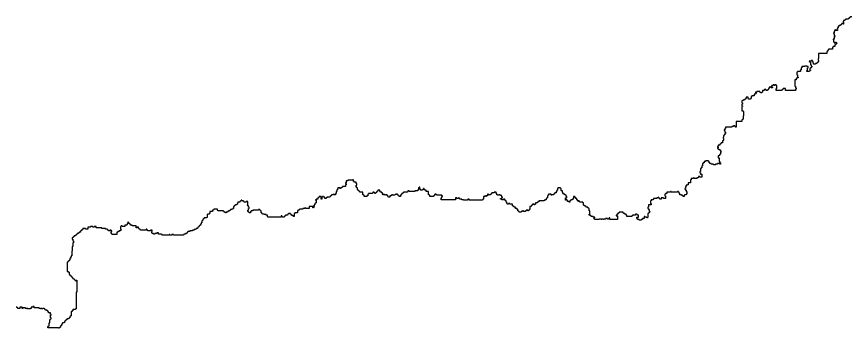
# Model space of a CAD drawing. Header units: inches. Extents: x -98695 to 376223, y 1122520 to 1501782.
# Drawn here: x 211470 to 252658, y 1156328 to 1171720 of the extents above; entities that cross this region are included whole.
import ezdxf

# ---------------------------------------------------------------- set-up
doc = ezdxf.new("R2010")
doc.units = ezdxf.units.IN
doc.header["$MEASUREMENT"] = 0
doc.layers.add('subs1', color=7, linetype='Continuous', true_color=0xc8dcf7)

msp = doc.modelspace()

# ---------------------------------------------------------------- linework, layer by layer
at = {"layer": 'subs1'}
msp.add_polyline3d([(252681, 1171720, 0), (252620, 1171720, 0), (252620, 1171690, 0), (252589, 1171690, 0), (252589, 1171659, 0), (252558, 1171659, 0), (252558, 1171628, 0), (252496, 1171628, 0), (252496, 1171597, 0), (252373, 1171597, 0), (252373, 1171566, 0), (252342, 1171566, 0), (252342, 1171535, 0), (252280, 1171535, 0), (252280, 1171504, 0), (252250, 1171504, 0), (252250, 1171443, 0), (252280, 1171443, 0), (252280, 1171350, 0), (252250, 1171350, 0), (252250, 1171381, 0), (252188, 1171381, 0), (252188, 1171350, 0), (252157, 1171350, 0), (252157, 1171319, 0), (252126, 1171319, 0), (252126, 1171289, 0), (252065, 1171289, 0), (252065, 1171258, 0), (252003, 1171258, 0), (252003, 1171165, 0), (251972, 1171165, 0), (251972, 1171103, 0), (251941, 1171103, 0), (251941, 1171073, 0), (251972, 1171073, 0), (251972, 1171042, 0), (251879, 1171042, 0), (251879, 1171073, 0), (251849, 1171073, 0), (251849, 1171011, 0), (251818, 1171011, 0), (251818, 1170918, 0), (251787, 1170918, 0), (251787, 1170887, 0), (251818, 1170887, 0), (251818, 1170795, 0), (251849, 1170795, 0), (251849, 1170764, 0), (251818, 1170764, 0), (251818, 1170733, 0), (251849, 1170733, 0), (251849, 1170702, 0), (251818, 1170702, 0), (251818, 1170610, 0), (251756, 1170610, 0), (251756, 1170579, 0), (251787, 1170579, 0), (251787, 1170486, 0), (251818, 1170486, 0), (251818, 1170425, 0), (251879, 1170425, 0), (251879, 1170456, 0), (251910, 1170456, 0), (251910, 1170425, 0), (251941, 1170425, 0), (251941, 1170394, 0), (251910, 1170394, 0), (251910, 1170363, 0), (251879, 1170363, 0), (251879, 1170332, 0), (251849, 1170332, 0), (251849, 1170240, 0), (251756, 1170240, 0), (251756, 1170209, 0), (251725, 1170209, 0), (251725, 1170116, 0), (251540, 1170116, 0), (251540, 1170085, 0), (251509, 1170085, 0), (251509, 1170055, 0), (251478, 1170055, 0), (251478, 1169993, 0), (251448, 1169993, 0), (251448, 1169900, 0), (251047, 1169900, 0), (251047, 1169654, 0), (251016, 1169654, 0), (251016, 1169561, 0), (251047, 1169561, 0), (251047, 1169499, 0), (251016, 1169499, 0), (251016, 1169469, 0), (250985, 1169469, 0), (250985, 1169438, 0), (250954, 1169438, 0), (250954, 1169407, 0), (250892, 1169407, 0), (250892, 1169376, 0), (250800, 1169376, 0), (250800, 1169438, 0), (250769, 1169438, 0), (250769, 1169499, 0), (250738, 1169499, 0), (250738, 1169561, 0), (250676, 1169561, 0), (250676, 1169530, 0), (250584, 1169530, 0), (250584, 1169499, 0), (250615, 1169499, 0), (250615, 1169469, 0), (250646, 1169469, 0), (250646, 1169345, 0), (250676, 1169345, 0), (250676, 1169283, 0), (250707, 1169283, 0), (250707, 1169222, 0), (250676, 1169222, 0), (250676, 1169191, 0), (250646, 1169191, 0), (250646, 1169160, 0), (250615, 1169160, 0), (250615, 1169098, 0), (250646, 1169098, 0), (250646, 1169068, 0), (250615, 1169068, 0), (250615, 1169037, 0), (250584, 1169037, 0), (250584, 1169006, 0), (250461, 1169006, 0), (250461, 1169068, 0), (250491, 1169068, 0), (250491, 1169191, 0), (250522, 1169191, 0), (250522, 1169253, 0), (250461, 1169253, 0), (250461, 1169283, 0), (250368, 1169283, 0), (250368, 1169253, 0), (250214, 1169253, 0), (250214, 1169191, 0), (250183, 1169191, 0), (250183, 1169098, 0), (250152, 1169098, 0), (250152, 1169006, 0), (249998, 1169006, 0), (249998, 1168975, 0), (249967, 1168975, 0), (249967, 1168852, 0), (249998, 1168852, 0), (249998, 1168728, 0), (250029, 1168728, 0), (250029, 1168697, 0), (249967, 1168697, 0), (249967, 1168667, 0), (249936, 1168667, 0), (249936, 1168605, 0), (249874, 1168605, 0), (249874, 1168296, 0), (249905, 1168296, 0), (249905, 1168204, 0), (249936, 1168204, 0), (249936, 1168142, 0), (249905, 1168142, 0), (249905, 1168080, 0), (249412, 1168080, 0), (249412, 1168173, 0), (249288, 1168173, 0), (249288, 1168142, 0), (249257, 1168142, 0), (249257, 1168111, 0), (249227, 1168111, 0), (249227, 1168080, 0), (248949, 1168080, 0), (248949, 1168173, 0), (248980, 1168173, 0), (248980, 1168327, 0), (248949, 1168327, 0), (248949, 1168358, 0), (248887, 1168358, 0), (248887, 1168327, 0), (248856, 1168327, 0), (248856, 1168358, 0), (248795, 1168358, 0), (248795, 1168327, 0), (248733, 1168327, 0), (248733, 1168296, 0), (248702, 1168296, 0), (248702, 1168266, 0), (248733, 1168266, 0), (248733, 1168235, 0), (248764, 1168235, 0), (248764, 1168204, 0), (248702, 1168204, 0), (248702, 1168235, 0), (248610, 1168235, 0), (248610, 1168173, 0), (248579, 1168173, 0), (248579, 1168142, 0), (248548, 1168142, 0), (248548, 1168111, 0), (248517, 1168111, 0), (248517, 1168080, 0), (248455, 1168080, 0), (248455, 1168111, 0), (248425, 1168111, 0), (248425, 1168142, 0), (248394, 1168142, 0), (248394, 1168111, 0), (248363, 1168111, 0), (248363, 1168080, 0), (248270, 1168080, 0), (248270, 1167988, 0), (248240, 1167988, 0), (248240, 1167957, 0), (248178, 1167957, 0), (248178, 1167988, 0), (248147, 1167988, 0), (248147, 1168019, 0), (247993, 1168019, 0), (247993, 1167988, 0), (247931, 1167988, 0), (247931, 1167957, 0), (247962, 1167957, 0), (247962, 1167926, 0), (247931, 1167926, 0), (247931, 1167895, 0), (247869, 1167895, 0), (247869, 1167803, 0), (247746, 1167803, 0), (247746, 1167772, 0), (247715, 1167772, 0), (247715, 1167679, 0), (247684, 1167679, 0), (247684, 1167649, 0), (247592, 1167649, 0), (247592, 1167679, 0), (247561, 1167679, 0), (247561, 1167741, 0), (247468, 1167741, 0), (247468, 1167679, 0), (247438, 1167679, 0), (247438, 1167649, 0), (247407, 1167649, 0), (247407, 1167618, 0), (247345, 1167618, 0), (247345, 1167587, 0), (247283, 1167587, 0), (247283, 1167556, 0), (247252, 1167556, 0), (247252, 1167463, 0), (247283, 1167463, 0), (247283, 1167402, 0), (247252, 1167402, 0), (247252, 1167309, 0), (247283, 1167309, 0), (247283, 1167278, 0), (247252, 1167278, 0), (247252, 1167062, 0), (247314, 1167062, 0), (247314, 1167032, 0), (247345, 1167032, 0), (247345, 1166816, 0), (247314, 1166816, 0), (247314, 1166661, 0), (247283, 1166661, 0), (247283, 1166631, 0), (247252, 1166631, 0), (247252, 1166538, 0), (246975, 1166538, 0), (246975, 1166260, 0), (246944, 1166260, 0), (246944, 1166291, 0), (246913, 1166291, 0), (246913, 1166322, 0), (246851, 1166322, 0), (246851, 1166291, 0), (246759, 1166291, 0), (246759, 1166260, 0), (246450, 1166260, 0), (246450, 1166199, 0), (246420, 1166199, 0), (246420, 1166137, 0), (246389, 1166137, 0), (246389, 1166106, 0), (246420, 1166106, 0), (246420, 1166014, 0), (246450, 1166014, 0), (246450, 1165952, 0), (246420, 1165952, 0), (246420, 1165890, 0), (246389, 1165890, 0), (246389, 1165859, 0), (246358, 1165859, 0), (246358, 1165767, 0), (246327, 1165767, 0), (246327, 1165705, 0), (246358, 1165705, 0), (246358, 1165613, 0), (246327, 1165613, 0), (246327, 1165582, 0), (246296, 1165582, 0), (246296, 1165489, 0), (246235, 1165489, 0), (246235, 1165458, 0), (246204, 1165458, 0), (246204, 1165428, 0), (246173, 1165428, 0), (246173, 1165366, 0), (246080, 1165366, 0), (246080, 1165304, 0), (246049, 1165304, 0), (246049, 1165273, 0), (246080, 1165273, 0), (246080, 1165243, 0), (246049, 1165243, 0), (246049, 1165212, 0), (246080, 1165212, 0), (246080, 1165181, 0), (246142, 1165181, 0), (246142, 1165150, 0), (246204, 1165150, 0), (246204, 1165057, 0), (246235, 1165057, 0), (246235, 1165027, 0), (246204, 1165027, 0), (246204, 1164934, 0), (246173, 1164934, 0), (246173, 1164872, 0), (246142, 1164872, 0), (246142, 1164842, 0), (246080, 1164842, 0), (246080, 1164749, 0), (246142, 1164749, 0), (246142, 1164564, 0), (246173, 1164564, 0), (246173, 1164502, 0), (246204, 1164502, 0), (246204, 1164441, 0), (246173, 1164441, 0), (246173, 1164471, 0), (246049, 1164471, 0), (246049, 1164441, 0), (245957, 1164441, 0), (245957, 1164410, 0), (245864, 1164410, 0), (245864, 1164441, 0), (245741, 1164441, 0), (245741, 1164471, 0), (245679, 1164471, 0), (245679, 1164502, 0), (245648, 1164502, 0), (245648, 1164564, 0), (245618, 1164564, 0), (245618, 1164595, 0), (245463, 1164595, 0), (245463, 1164564, 0), (245402, 1164564, 0), (245402, 1164502, 0), (245340, 1164502, 0), (245340, 1164471, 0), (245309, 1164471, 0), (245309, 1164348, 0), (245278, 1164348, 0), (245278, 1164255, 0), (245247, 1164255, 0), (245247, 1164225, 0), (245217, 1164225, 0), (245217, 1164070, 0), (245186, 1164070, 0), (245186, 1164009, 0), (245217, 1164009, 0), (245217, 1163947, 0), (245278, 1163947, 0), (245278, 1163793, 0), (245186, 1163793, 0), (245186, 1163824, 0), (245124, 1163824, 0), (245124, 1163793, 0), (245093, 1163793, 0), (245093, 1163762, 0), (245031, 1163762, 0), (245031, 1163731, 0), (244908, 1163731, 0), (244908, 1163762, 0), (244877, 1163762, 0), (244877, 1163731, 0), (244754, 1163731, 0), (244754, 1163669, 0), (244723, 1163669, 0), (244723, 1163515, 0), (244600, 1163515, 0), (244600, 1163423, 0), (244569, 1163423, 0), (244569, 1163392, 0), (244507, 1163392, 0), (244507, 1163330, 0), (244476, 1163330, 0), (244476, 1163237, 0), (244445, 1163237, 0), (244445, 1163207, 0), (244476, 1163207, 0), (244476, 1163145, 0), (244507, 1163145, 0), (244507, 1163083, 0), (244538, 1163083, 0), (244538, 1162960, 0), (244507, 1162960, 0), (244507, 1162929, 0), (244445, 1162929, 0), (244445, 1162898, 0), (244415, 1162898, 0), (244415, 1162836, 0), (244353, 1162836, 0), (244353, 1162867, 0), (244322, 1162867, 0), (244322, 1162898, 0), (244260, 1162898, 0), (244260, 1162929, 0), (244199, 1162929, 0), (244199, 1162991, 0), (244168, 1162991, 0), (244168, 1163052, 0), (244137, 1163052, 0), (244137, 1163083, 0), (244075, 1163083, 0), (244075, 1163052, 0), (243767, 1163052, 0), (243767, 1163083, 0), (243736, 1163083, 0), (243736, 1163052, 0), (243551, 1163052, 0), (243551, 1162991, 0), (243489, 1162991, 0), (243489, 1162960, 0), (243458, 1162960, 0), (243458, 1162867, 0), (243489, 1162867, 0), (243489, 1162744, 0), (243397, 1162744, 0), (243397, 1162775, 0), (243273, 1162775, 0), (243273, 1162713, 0), (243212, 1162713, 0), (243212, 1162744, 0), (243181, 1162744, 0), (243181, 1162775, 0), (243150, 1162775, 0), (243150, 1162806, 0), (243119, 1162806, 0), (243119, 1162775, 0), (243057, 1162775, 0), (243057, 1162744, 0), (242903, 1162744, 0), (242903, 1162713, 0), (242872, 1162713, 0), (242872, 1162682, 0), (242780, 1162682, 0), (242780, 1162621, 0), (242749, 1162621, 0), (242749, 1162497, 0), (242780, 1162497, 0), (242780, 1162435, 0), (242656, 1162435, 0), (242656, 1162312, 0), (242625, 1162312, 0), (242625, 1162250, 0), (242656, 1162250, 0), (242656, 1162189, 0), (242687, 1162189, 0), (242687, 1162096, 0), (242718, 1162096, 0), (242718, 1162065, 0), (242687, 1162065, 0), (242687, 1162034, 0), (242656, 1162034, 0), (242656, 1162004, 0), (242625, 1162004, 0), (242625, 1161819, 0), (242595, 1161819, 0), (242595, 1161788, 0), (242564, 1161788, 0), (242564, 1161819, 0), (242471, 1161819, 0), (242471, 1161849, 0), (242440, 1161849, 0), (242440, 1161757, 0), (242348, 1161757, 0), (242348, 1161695, 0), (242286, 1161695, 0), (242286, 1161664, 0), (242194, 1161664, 0), (242194, 1161695, 0), (242101, 1161695, 0), (242101, 1161757, 0), (242070, 1161757, 0), (242070, 1161819, 0), (242163, 1161819, 0), (242163, 1161911, 0), (242101, 1161911, 0), (242101, 1161942, 0), (242070, 1161942, 0), (242070, 1161973, 0), (242008, 1161973, 0), (242008, 1161911, 0), (241854, 1161911, 0), (241854, 1161880, 0), (241823, 1161880, 0), (241823, 1161849, 0), (241577, 1161849, 0), (241577, 1161911, 0), (241546, 1161911, 0), (241546, 1161973, 0), (241484, 1161973, 0), (241484, 1162004, 0), (241422, 1162004, 0), (241422, 1162034, 0), (241392, 1162034, 0), (241392, 1162065, 0), (241206, 1162065, 0), (241206, 1162034, 0), (241176, 1162034, 0), (241176, 1162004, 0), (241114, 1162004, 0), (241114, 1161942, 0), (241083, 1161942, 0), (241083, 1161911, 0), (241052, 1161911, 0), (241052, 1161880, 0), (241114, 1161880, 0), (241114, 1161695, 0), (240744, 1161695, 0), (240744, 1161788, 0), (240713, 1161788, 0), (240713, 1161757, 0), (240682, 1161757, 0), (240682, 1161726, 0), (240620, 1161726, 0), (240620, 1161757, 0), (240528, 1161757, 0), (240528, 1161726, 0), (240466, 1161726, 0), (240466, 1161695, 0), (240435, 1161695, 0), (240435, 1161726, 0), (240343, 1161726, 0), (240343, 1161695, 0), (240312, 1161695, 0), (240312, 1161726, 0), (240219, 1161726, 0), (240219, 1161695, 0), (240003, 1161695, 0), (240003, 1161726, 0), (239973, 1161726, 0), (239973, 1161788, 0), (240003, 1161788, 0), (240003, 1161819, 0), (239911, 1161819, 0), (239911, 1161849, 0), (239818, 1161849, 0), (239818, 1161880, 0), (239788, 1161880, 0), (239788, 1161911, 0), (239726, 1161911, 0), (239726, 1161973, 0), (239757, 1161973, 0), (239757, 1162127, 0), (239726, 1162127, 0), (239726, 1162250, 0), (239695, 1162250, 0), (239695, 1162281, 0), (239664, 1162281, 0), (239664, 1162312, 0), (239572, 1162312, 0), (239572, 1162343, 0), (239541, 1162343, 0), (239541, 1162374, 0), (239479, 1162374, 0), (239479, 1162405, 0), (239448, 1162405, 0), (239448, 1162528, 0), (239417, 1162528, 0), (239417, 1162559, 0), (239263, 1162559, 0), (239263, 1162590, 0), (239232, 1162590, 0), (239232, 1162621, 0), (239201, 1162621, 0), (239201, 1162590, 0), (239171, 1162590, 0), (239171, 1162621, 0), (239140, 1162621, 0), (239140, 1162682, 0), (239109, 1162682, 0), (239109, 1162744, 0), (239047, 1162744, 0), (239047, 1162806, 0), (239016, 1162806, 0), (239016, 1162836, 0), (238955, 1162836, 0), (238955, 1162775, 0), (238924, 1162775, 0), (238924, 1162713, 0), (238893, 1162713, 0), (238893, 1162682, 0), (238831, 1162682, 0), (238831, 1162651, 0), (238800, 1162651, 0), (238800, 1162621, 0), (238770, 1162621, 0), (238770, 1162559, 0), (238739, 1162559, 0), (238739, 1162590, 0), (238646, 1162590, 0), (238646, 1162651, 0), (238615, 1162651, 0), (238615, 1162682, 0), (238584, 1162682, 0), (238584, 1162651, 0), (238554, 1162651, 0), (238554, 1162775, 0), (238615, 1162775, 0), (238615, 1162836, 0), (238584, 1162836, 0), (238584, 1162898, 0), (238554, 1162898, 0), (238554, 1162929, 0), (238523, 1162929, 0), (238523, 1162960, 0), (238461, 1162960, 0), (238461, 1162991, 0), (238430, 1162991, 0), (238430, 1163052, 0), (238399, 1163052, 0), (238399, 1163114, 0), (238338, 1163114, 0), (238338, 1163237, 0), (238307, 1163237, 0), (238307, 1163268, 0), (238183, 1163268, 0), (238183, 1163237, 0), (238153, 1163237, 0), (238153, 1163145, 0), (238122, 1163145, 0), (238122, 1163083, 0), (238091, 1163083, 0), (238091, 1163022, 0), (238029, 1163022, 0), (238029, 1162991, 0), (237998, 1162991, 0), (237998, 1162960, 0), (237968, 1162960, 0), (237968, 1162929, 0), (237875, 1162929, 0), (237875, 1162898, 0), (237844, 1162898, 0), (237844, 1162960, 0), (237721, 1162960, 0), (237721, 1162898, 0), (237690, 1162898, 0), (237690, 1162867, 0), (237659, 1162867, 0), (237659, 1162775, 0), (237628, 1162775, 0), (237628, 1162744, 0), (237597, 1162744, 0), (237597, 1162682, 0), (237567, 1162682, 0), (237567, 1162651, 0), (237505, 1162651, 0), (237505, 1162621, 0), (237258, 1162621, 0), (237258, 1162590, 0), (237196, 1162590, 0), (237196, 1162559, 0), (237166, 1162559, 0), (237166, 1162528, 0), (237073, 1162528, 0), (237073, 1162466, 0), (237042, 1162466, 0), (237042, 1162435, 0), (237011, 1162435, 0), (237011, 1162466, 0), (236919, 1162466, 0), (236919, 1162435, 0), (236888, 1162435, 0), (236888, 1162374, 0), (236857, 1162374, 0), (236857, 1162343, 0), (236795, 1162343, 0), (236795, 1162189, 0), (236765, 1162189, 0), (236765, 1162158, 0), (236734, 1162158, 0), (236734, 1162127, 0), (236703, 1162127, 0), (236703, 1162158, 0), (236610, 1162158, 0), (236610, 1162127, 0), (236579, 1162127, 0), (236579, 1162096, 0), (236487, 1162096, 0), (236487, 1162127, 0), (236425, 1162127, 0), (236425, 1162096, 0), (236364, 1162096, 0), (236364, 1162065, 0), (236271, 1162065, 0), (236271, 1162096, 0), (236240, 1162096, 0), (236240, 1162127, 0), (236209, 1162127, 0), (236209, 1162220, 0), (236148, 1162220, 0), (236148, 1162250, 0), (236086, 1162250, 0), (236086, 1162312, 0), (236024, 1162312, 0), (236024, 1162343, 0), (235963, 1162343, 0), (235963, 1162374, 0), (235932, 1162374, 0), (235932, 1162466, 0), (235808, 1162466, 0), (235808, 1162497, 0), (235747, 1162497, 0), (235747, 1162466, 0), (235685, 1162466, 0), (235685, 1162497, 0), (235654, 1162497, 0), (235654, 1162559, 0), (235623, 1162559, 0), (235623, 1162621, 0), (235592, 1162621, 0), (235592, 1162651, 0), (235562, 1162651, 0), (235562, 1162713, 0), (235500, 1162713, 0), (235500, 1162682, 0), (235407, 1162682, 0), (235407, 1162713, 0), (235346, 1162713, 0), (235346, 1162744, 0), (235407, 1162744, 0), (235407, 1162775, 0), (235438, 1162775, 0), (235438, 1162806, 0), (235407, 1162806, 0), (235407, 1162867, 0), (235376, 1162867, 0), (235376, 1162898, 0), (235315, 1162898, 0), (235315, 1162929, 0), (235284, 1162929, 0), (235284, 1162898, 0), (235191, 1162898, 0), (235191, 1162929, 0), (235160, 1162929, 0), (235160, 1162991, 0), (235130, 1162991, 0), (235130, 1163052, 0), (235037, 1163052, 0), (235037, 1163022, 0), (234914, 1163022, 0), (234914, 1162991, 0), (234883, 1162991, 0), (234883, 1162960, 0), (234852, 1162960, 0), (234852, 1162929, 0), (234759, 1162929, 0), (234759, 1162960, 0), (234698, 1162960, 0), (234698, 1162867, 0), (234636, 1162867, 0), (234636, 1162836, 0), (234605, 1162836, 0), (234605, 1162867, 0), (234574, 1162867, 0), (234574, 1162836, 0), (234513, 1162836, 0), (234513, 1162713, 0), (234482, 1162713, 0), (234482, 1162682, 0), (234451, 1162682, 0), (234451, 1162651, 0), (233803, 1162651, 0), (233803, 1162713, 0), (233742, 1162713, 0), (233742, 1162682, 0), (233711, 1162682, 0), (233711, 1162651, 0), (233526, 1162651, 0), (233526, 1162682, 0), (233433, 1162682, 0), (233433, 1162713, 0), (233341, 1162713, 0), (233341, 1162744, 0), (233310, 1162744, 0), (233310, 1162775, 0), (233279, 1162775, 0), (233279, 1162744, 0), (233186, 1162744, 0), (233186, 1162775, 0), (233125, 1162775, 0), (233125, 1162682, 0), (232415, 1162682, 0), (232415, 1162775, 0), (232446, 1162775, 0), (232446, 1162836, 0), (232477, 1162836, 0), (232477, 1162867, 0), (232446, 1162867, 0), (232446, 1162898, 0), (232199, 1162898, 0), (232199, 1162929, 0), (232168, 1162929, 0), (232168, 1162960, 0), (232107, 1162960, 0), (232107, 1162898, 0), (232076, 1162898, 0), (232076, 1162867, 0), (232045, 1162867, 0), (232045, 1162836, 0), (231860, 1162836, 0), (231860, 1162898, 0), (231829, 1162898, 0), (231829, 1162929, 0), (231798, 1162929, 0), (231798, 1163083, 0), (231675, 1163083, 0), (231675, 1163145, 0), (231613, 1163145, 0), (231613, 1163176, 0), (231582, 1163176, 0), (231582, 1163237, 0), (231551, 1163237, 0), (231551, 1163207, 0), (231521, 1163207, 0), (231521, 1163176, 0), (231490, 1163176, 0), (231490, 1163145, 0), (231397, 1163145, 0), (231397, 1163207, 0), (231366, 1163207, 0), (231366, 1163299, 0), (231335, 1163299, 0), (231335, 1163268, 0), (231305, 1163268, 0), (231305, 1163176, 0), (231274, 1163176, 0), (231274, 1163114, 0), (231120, 1163114, 0), (231120, 1163083, 0), (230842, 1163083, 0), (230842, 1163114, 0), (230780, 1163114, 0), (230780, 1163083, 0), (230749, 1163083, 0), (230749, 1163052, 0), (230564, 1163052, 0), (230564, 1163022, 0), (230533, 1163022, 0), (230533, 1162991, 0), (230472, 1162991, 0), (230472, 1162960, 0), (230441, 1162960, 0), (230441, 1162898, 0), (230410, 1162898, 0), (230410, 1162836, 0), (230348, 1162836, 0), (230348, 1162867, 0), (230318, 1162867, 0), (230318, 1162898, 0), (230287, 1162898, 0), (230287, 1162929, 0), (230256, 1162929, 0), (230256, 1162960, 0), (230163, 1162960, 0), (230163, 1162929, 0), (230132, 1162929, 0), (230132, 1162898, 0), (230040, 1162898, 0), (230040, 1162929, 0), (230009, 1162929, 0), (230009, 1162898, 0), (229947, 1162898, 0), (229947, 1162867, 0), (229886, 1162867, 0), (229886, 1162806, 0), (229824, 1162806, 0), (229824, 1162836, 0), (229793, 1162836, 0), (229793, 1162867, 0), (229762, 1162867, 0), (229762, 1162898, 0), (229731, 1162898, 0), (229731, 1162929, 0), (229701, 1162929, 0), (229701, 1162898, 0), (229670, 1162898, 0), (229670, 1162929, 0), (229608, 1162929, 0), (229608, 1162960, 0), (229577, 1162960, 0), (229577, 1162929, 0), (229546, 1162929, 0), (229546, 1162960, 0), (229516, 1162960, 0), (229516, 1163022, 0), (229485, 1163022, 0), (229485, 1163052, 0), (229423, 1163052, 0), (229423, 1163083, 0), (229392, 1163083, 0), (229392, 1163145, 0), (229300, 1163145, 0), (229300, 1163114, 0), (229269, 1163114, 0), (229269, 1163083, 0), (229238, 1163083, 0), (229238, 1163052, 0), (229207, 1163052, 0), (229207, 1163022, 0), (229176, 1163022, 0), (229176, 1162991, 0), (229145, 1162991, 0), (229145, 1163022, 0), (229115, 1163022, 0), (229115, 1163052, 0), (229053, 1163052, 0), (229053, 1163022, 0), (229022, 1163022, 0), (229022, 1162991, 0), (228837, 1162991, 0), (228837, 1162960, 0), (228806, 1162960, 0), (228806, 1162867, 0), (228744, 1162867, 0), (228744, 1162836, 0), (228621, 1162836, 0), (228621, 1162898, 0), (228590, 1162898, 0), (228590, 1162929, 0), (228559, 1162929, 0), (228559, 1163052, 0), (228405, 1163052, 0), (228405, 1163083, 0), (228374, 1163083, 0), (228374, 1163114, 0), (228343, 1163114, 0), (228343, 1163145, 0), (228312, 1163145, 0), (228312, 1163176, 0), (228282, 1163176, 0), (228282, 1163268, 0), (228251, 1163268, 0), (228251, 1163299, 0), (228220, 1163299, 0), (228220, 1163392, 0), (228251, 1163392, 0), (228251, 1163484, 0), (228220, 1163484, 0), (228220, 1163546, 0), (228127, 1163546, 0), (228127, 1163577, 0), (228097, 1163577, 0), (228097, 1163669, 0), (228066, 1163669, 0), (228066, 1163638, 0), (227819, 1163638, 0), (227819, 1163608, 0), (227726, 1163608, 0), (227726, 1163515, 0), (227696, 1163515, 0), (227696, 1163484, 0), (227726, 1163484, 0), (227726, 1163423, 0), (227696, 1163423, 0), (227696, 1163330, 0), (227541, 1163330, 0), (227541, 1163299, 0), (227510, 1163299, 0), (227510, 1163268, 0), (227449, 1163268, 0), (227449, 1163237, 0), (227418, 1163237, 0), (227418, 1163268, 0), (227325, 1163268, 0), (227325, 1163237, 0), (227295, 1163237, 0), (227295, 1163176, 0), (227264, 1163176, 0), (227264, 1163083, 0), (227233, 1163083, 0), (227233, 1162991, 0), (227202, 1162991, 0), (227202, 1162929, 0), (227140, 1162929, 0), (227140, 1162960, 0), (227109, 1162960, 0), (227109, 1162929, 0), (227017, 1162929, 0), (227017, 1162898, 0), (226986, 1162898, 0), (226986, 1162867, 0), (226955, 1162867, 0), (226955, 1162836, 0), (226924, 1162836, 0), (226924, 1162806, 0), (226770, 1162806, 0), (226770, 1162775, 0), (226739, 1162775, 0), (226739, 1162744, 0), (226678, 1162744, 0), (226678, 1162806, 0), (226616, 1162806, 0), (226616, 1162836, 0), (226554, 1162836, 0), (226554, 1162806, 0), (226523, 1162806, 0), (226523, 1162713, 0), (226493, 1162713, 0), (226493, 1162836, 0), (226400, 1162836, 0), (226400, 1162806, 0), (226369, 1162806, 0), (226369, 1162775, 0), (226338, 1162775, 0), (226338, 1162713, 0), (226246, 1162713, 0), (226246, 1162682, 0), (226215, 1162682, 0), (226215, 1162651, 0), (226246, 1162651, 0), (226246, 1162528, 0), (226215, 1162528, 0), (226215, 1162497, 0), (226184, 1162497, 0), (226184, 1162435, 0), (226153, 1162435, 0), (226153, 1162374, 0), (226122, 1162374, 0), (226122, 1162343, 0), (226153, 1162343, 0), (226153, 1162312, 0), (226122, 1162312, 0), (226122, 1162281, 0), (226092, 1162281, 0), (226092, 1162343, 0), (225906, 1162343, 0), (225906, 1162250, 0), (225721, 1162250, 0), (225721, 1162281, 0), (225691, 1162281, 0), (225691, 1162250, 0), (225598, 1162250, 0), (225598, 1162220, 0), (225444, 1162220, 0), (225444, 1162189, 0), (225413, 1162189, 0), (225413, 1162158, 0), (225351, 1162158, 0), (225351, 1162127, 0), (225320, 1162127, 0), (225320, 1162034, 0), (225197, 1162034, 0), (225197, 1162004, 0), (225166, 1162004, 0), (225166, 1161849, 0), (225135, 1161849, 0), (225135, 1161880, 0), (225074, 1161880, 0), (225074, 1161911, 0), (225012, 1161911, 0), (225012, 1161973, 0), (224981, 1161973, 0), (224981, 1162004, 0), (224888, 1162004, 0), (224888, 1161973, 0), (224858, 1161973, 0), (224858, 1161942, 0), (224827, 1161942, 0), (224827, 1161911, 0), (224734, 1161911, 0), (224734, 1161880, 0), (224703, 1161880, 0), (224703, 1161849, 0), (224673, 1161849, 0), (224673, 1161819, 0), (224580, 1161819, 0), (224580, 1161849, 0), (224549, 1161849, 0), (224549, 1161880, 0), (224518, 1161880, 0), (224518, 1161819, 0), (223871, 1161819, 0), (223871, 1161849, 0), (223840, 1161849, 0), (223840, 1161911, 0), (223778, 1161911, 0), (223778, 1161942, 0), (223685, 1161942, 0), (223685, 1161973, 0), (223593, 1161973, 0), (223593, 1162004, 0), (223562, 1162004, 0), (223562, 1162034, 0), (223531, 1162034, 0), (223531, 1162127, 0), (223500, 1162127, 0), (223500, 1162158, 0), (223470, 1162158, 0), (223470, 1162189, 0), (223408, 1162189, 0), (223408, 1162158, 0), (223130, 1162158, 0), (223130, 1162127, 0), (223038, 1162127, 0), (223038, 1162096, 0), (223007, 1162096, 0), (223007, 1162034, 0), (222945, 1162034, 0), (222945, 1162065, 0), (222914, 1162065, 0), (222914, 1162096, 0), (222883, 1162096, 0), (222883, 1162158, 0), (222914, 1162158, 0), (222914, 1162250, 0), (222945, 1162250, 0), (222945, 1162312, 0), (222914, 1162312, 0), (222914, 1162374, 0), (222883, 1162374, 0), (222883, 1162405, 0), (222853, 1162405, 0), (222853, 1162435, 0), (222883, 1162435, 0), (222883, 1162590, 0), (222791, 1162590, 0), (222791, 1162559, 0), (222698, 1162559, 0), (222698, 1162590, 0), (222668, 1162590, 0), (222668, 1162621, 0), (222575, 1162621, 0), (222575, 1162651, 0), (222544, 1162651, 0), (222544, 1162621, 0), (222513, 1162621, 0), (222513, 1162590, 0), (222482, 1162590, 0), (222482, 1162559, 0), (222390, 1162559, 0), (222390, 1162528, 0), (222359, 1162528, 0), (222359, 1162466, 0), (222328, 1162466, 0), (222328, 1162435, 0), (222267, 1162435, 0), (222267, 1162405, 0), (222236, 1162405, 0), (222236, 1162374, 0), (222205, 1162374, 0), (222205, 1162343, 0), (222174, 1162343, 0), (222174, 1162250, 0), (222143, 1162250, 0), (222143, 1162220, 0), (222081, 1162220, 0), (222081, 1162189, 0), (222020, 1162189, 0), (222020, 1162158, 0), (221989, 1162158, 0), (221989, 1162127, 0), (221927, 1162127, 0), (221927, 1162096, 0), (221866, 1162096, 0), (221866, 1162065, 0), (221804, 1162065, 0), (221804, 1162034, 0), (221773, 1162034, 0), (221773, 1162065, 0), (221711, 1162065, 0), (221711, 1162096, 0), (221680, 1162096, 0), (221680, 1162127, 0), (221403, 1162127, 0), (221403, 1162158, 0), (221372, 1162158, 0), (221372, 1162220, 0), (221218, 1162220, 0), (221218, 1162189, 0), (221187, 1162189, 0), (221187, 1162158, 0), (221125, 1162158, 0), (221125, 1162096, 0), (221002, 1162096, 0), (221002, 1162004, 0), (220971, 1162004, 0), (220971, 1161973, 0), (220909, 1161973, 0), (220909, 1161942, 0), (220878, 1161942, 0), (220878, 1161819, 0), (220848, 1161819, 0), (220848, 1161788, 0), (220724, 1161788, 0), (220724, 1161757, 0), (220693, 1161757, 0), (220693, 1161726, 0), (220662, 1161726, 0), (220662, 1161664, 0), (220632, 1161664, 0), (220632, 1161633, 0), (220601, 1161633, 0), (220601, 1161541, 0), (220570, 1161541, 0), (220570, 1161479, 0), (220539, 1161479, 0), (220539, 1161418, 0), (220508, 1161418, 0), (220508, 1161387, 0), (220477, 1161387, 0), (220477, 1161356, 0), (220447, 1161356, 0), (220447, 1161325, 0), (220416, 1161325, 0), (220416, 1161294, 0), (220385, 1161294, 0), (220385, 1161263, 0), (220323, 1161263, 0), (220323, 1161232, 0), (220292, 1161232, 0), (220292, 1161202, 0), (220231, 1161202, 0), (220231, 1161171, 0), (220138, 1161171, 0), (220138, 1161140, 0), (220015, 1161140, 0), (220015, 1161109, 0), (219922, 1161109, 0), (219922, 1161078, 0), (219891, 1161078, 0), (219891, 1161047, 0), (219860, 1161047, 0), (219860, 1161017, 0), (219799, 1161017, 0), (219799, 1160986, 0), (219737, 1160986, 0), (219737, 1160955, 0), (219706, 1160955, 0), (219706, 1160924, 0), (219213, 1160924, 0), (219213, 1160955, 0), (219120, 1160955, 0), (219120, 1160924, 0), (219028, 1160924, 0), (219028, 1160955, 0), (218997, 1160955, 0), (218997, 1160924, 0), (218657, 1160924, 0), (218657, 1160955, 0), (218596, 1160955, 0), (218596, 1160986, 0), (218472, 1160986, 0), (218472, 1161047, 0), (218380, 1161047, 0), (218380, 1161017, 0), (218287, 1161017, 0), (218287, 1160986, 0), (218226, 1160986, 0), (218226, 1161017, 0), (218164, 1161017, 0), (218164, 1161047, 0), (218133, 1161047, 0), (218133, 1161109, 0), (218164, 1161109, 0), (218164, 1161171, 0), (218071, 1161171, 0), (218071, 1161140, 0), (217948, 1161140, 0), (217948, 1161171, 0), (217886, 1161171, 0), (217886, 1161232, 0), (217855, 1161232, 0), (217855, 1161171, 0), (217578, 1161171, 0), (217578, 1161202, 0), (217547, 1161202, 0), (217547, 1161232, 0), (217516, 1161232, 0), (217516, 1161263, 0), (217485, 1161263, 0), (217485, 1161325, 0), (217393, 1161325, 0), (217393, 1161294, 0), (217362, 1161294, 0), (217362, 1161387, 0), (217177, 1161387, 0), (217177, 1161418, 0), (217084, 1161418, 0), (217084, 1161479, 0), (217053, 1161479, 0), (217053, 1161510, 0), (216992, 1161510, 0), (216992, 1161572, 0), (216961, 1161572, 0), (216961, 1161510, 0), (216930, 1161510, 0), (216930, 1161448, 0), (216899, 1161448, 0), (216899, 1161418, 0), (216807, 1161418, 0), (216807, 1161356, 0), (216683, 1161356, 0), (216683, 1161387, 0), (216622, 1161387, 0), (216622, 1161356, 0), (216591, 1161356, 0), (216591, 1161202, 0), (216622, 1161202, 0), (216622, 1161171, 0), (216591, 1161171, 0), (216591, 1161140, 0), (216529, 1161140, 0), (216529, 1161109, 0), (216467, 1161109, 0), (216467, 1161078, 0), (216406, 1161078, 0), (216406, 1160955, 0), (216190, 1160955, 0), (216190, 1160986, 0), (216159, 1160986, 0), (216159, 1161017, 0), (216128, 1161017, 0), (216128, 1161109, 0), (216159, 1161109, 0), (216159, 1161140, 0), (216128, 1161140, 0), (216128, 1161171, 0), (216066, 1161171, 0), (216066, 1161140, 0), (216005, 1161140, 0), (216005, 1161171, 0), (215974, 1161171, 0), (215974, 1161202, 0), (215943, 1161202, 0), (215943, 1161232, 0), (215850, 1161232, 0), (215850, 1161263, 0), (215665, 1161263, 0), (215665, 1161294, 0), (215388, 1161294, 0), (215388, 1161356, 0), (215295, 1161356, 0), (215295, 1161325, 0), (215233, 1161325, 0), (215233, 1161356, 0), (215110, 1161356, 0), (215110, 1161325, 0), (214987, 1161325, 0), (214987, 1161232, 0), (214863, 1161232, 0), (214863, 1161263, 0), (214740, 1161263, 0), (214740, 1161202, 0), (214709, 1161202, 0), (214709, 1161171, 0), (214647, 1161171, 0), (214647, 1161140, 0), (214616, 1161140, 0), (214616, 1161078, 0), (214555, 1161078, 0), (214555, 1161047, 0), (214524, 1161047, 0), (214524, 1161017, 0), (214462, 1161017, 0), (214462, 1160986, 0), (214431, 1160986, 0), (214431, 1160955, 0), (214401, 1160955, 0), (214401, 1160924, 0), (214370, 1160924, 0), (214370, 1160893, 0), (214308, 1160893, 0), (214308, 1160862, 0), (214277, 1160862, 0), (214277, 1160831, 0), (214246, 1160831, 0), (214246, 1160801, 0), (214215, 1160801, 0), (214215, 1160739, 0), (214246, 1160739, 0), (214246, 1160646, 0), (214277, 1160646, 0), (214277, 1160554, 0), (214246, 1160554, 0), (214246, 1160369, 0), (214215, 1160369, 0), (214215, 1160153, 0), (214185, 1160153, 0), (214185, 1159906, 0), (214154, 1159906, 0), (214154, 1159844, 0), (214123, 1159844, 0), (214123, 1159783, 0), (214092, 1159783, 0), (214092, 1159690, 0), (214061, 1159690, 0), (214061, 1159659, 0), (214030, 1159659, 0), (214030, 1159628, 0), (214000, 1159628, 0), (214000, 1159598, 0), (213969, 1159598, 0), (213969, 1159135, 0), (214030, 1159135, 0), (214030, 1159104, 0), (214061, 1159104, 0), (214061, 1158981, 0), (214092, 1158981, 0), (214092, 1158950, 0), (214123, 1158950, 0), (214123, 1158919, 0), (214154, 1158919, 0), (214154, 1158888, 0), (214185, 1158888, 0), (214185, 1158857, 0), (214215, 1158857, 0), (214215, 1158826, 0), (214246, 1158826, 0), (214246, 1158796, 0), (214277, 1158796, 0), (214277, 1158765, 0), (214308, 1158765, 0), (214308, 1158734, 0), (214339, 1158734, 0), (214339, 1158703, 0), (214370, 1158703, 0), (214370, 1158672, 0), (214401, 1158672, 0), (214401, 1158703, 0), (214431, 1158703, 0), (214431, 1158117, 0), (214401, 1158117, 0), (214401, 1157284, 0), (214370, 1157284, 0), (214370, 1157253, 0), (214246, 1157253, 0), (214246, 1157192, 0), (214215, 1157192, 0), (214215, 1157161, 0), (214154, 1157161, 0), (214154, 1156945, 0), (214123, 1156945, 0), (214123, 1156914, 0), (214092, 1156914, 0), (214092, 1156852, 0), (214061, 1156852, 0), (214061, 1156821, 0), (214030, 1156821, 0), (214030, 1156790, 0), (213969, 1156790, 0), (213969, 1156760, 0), (213907, 1156760, 0), (213907, 1156729, 0), (213876, 1156729, 0), (213876, 1156698, 0), (213845, 1156698, 0), (213845, 1156636, 0), (213814, 1156636, 0), (213814, 1156605, 0), (213753, 1156605, 0), (213753, 1156575, 0), (213722, 1156575, 0), (213722, 1156544, 0), (213691, 1156544, 0), (213691, 1156482, 0), (213660, 1156482, 0), (213660, 1156451, 0), (213629, 1156451, 0), (213629, 1156389, 0), (213599, 1156389, 0), (213599, 1156359, 0), (213568, 1156359, 0), (213568, 1156328, 0), (213537, 1156328, 0), (213537, 1156359, 0), (213012, 1156359, 0), (213012, 1156420, 0), (213043, 1156420, 0), (213043, 1156451, 0), (213074, 1156451, 0), (213074, 1156605, 0), (213105, 1156605, 0), (213105, 1156760, 0), (213136, 1156760, 0), (213136, 1156790, 0), (213167, 1156790, 0), (213167, 1156852, 0), (213136, 1156852, 0), (213136, 1156976, 0), (213167, 1156976, 0), (213167, 1157006, 0), (213136, 1157006, 0), (213136, 1157099, 0), (213043, 1157099, 0), (213043, 1157161, 0), (213012, 1157161, 0), (213012, 1157192, 0), (212982, 1157192, 0), (212982, 1157222, 0), (212889, 1157222, 0), (212889, 1157253, 0), (212858, 1157253, 0), (212858, 1157284, 0), (212827, 1157284, 0), (212827, 1157315, 0), (212766, 1157315, 0), (212766, 1157284, 0), (212704, 1157284, 0), (212704, 1157315, 0), (212673, 1157315, 0), (212673, 1157284, 0), (212642, 1157284, 0), (212642, 1157315, 0), (212581, 1157315, 0), (212581, 1157346, 0), (212334, 1157346, 0), (212334, 1157407, 0), (212272, 1157407, 0), (212272, 1157377, 0), (212180, 1157377, 0), (212180, 1157315, 0), (212149, 1157315, 0), (212149, 1157284, 0), (212025, 1157284, 0), (212025, 1157315, 0), (211995, 1157315, 0), (211995, 1157284, 0), (211964, 1157284, 0), (211964, 1157315, 0), (211902, 1157315, 0), (211902, 1157346, 0), (211779, 1157346, 0), (211779, 1157315, 0), (211748, 1157315, 0), (211748, 1157377, 0), (211624, 1157377, 0), (211624, 1157315, 0), (211532, 1157315, 0), (211532, 1157346, 0), (211501, 1157346, 0), (211501, 1157377, 0), (211439, 1157377, 0)], dxfattribs=at)

doc.saveas('drawing.dxf')
